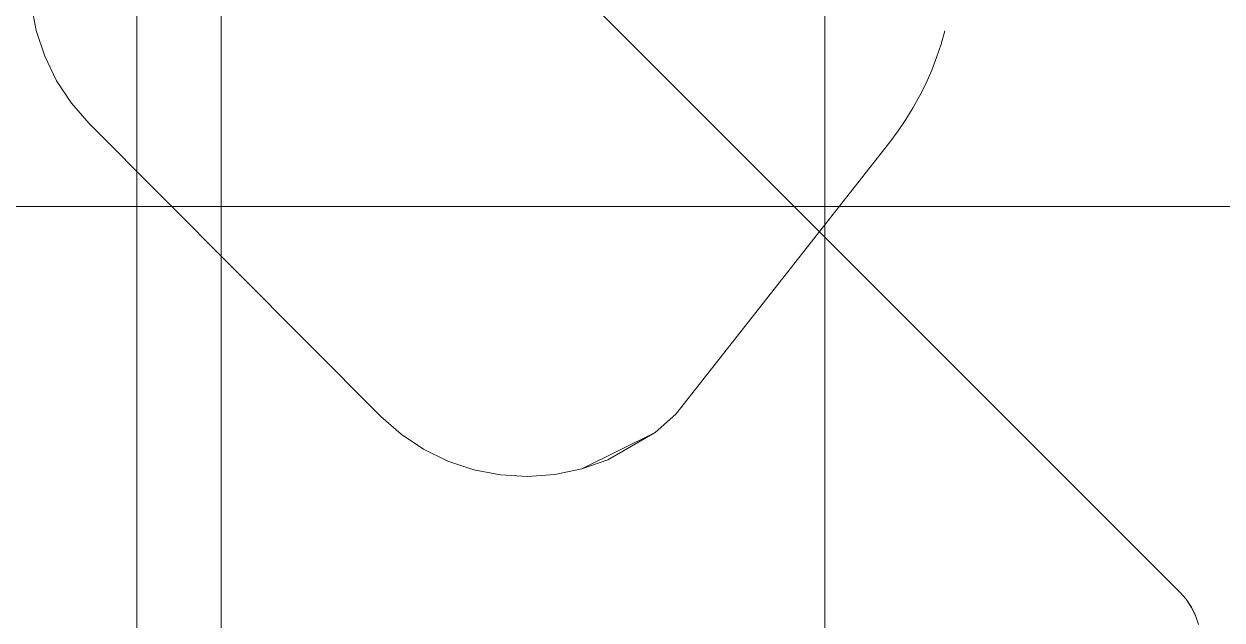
# Model space of a CAD drawing. Extents: x -566 to 72611, y -487 to 32334.
# Drawn here: x 78.48 to 100.26, y 155.48 to 166.32 of the extents above; entities that cross this region are included whole.
import ezdxf

# ---------------------------------------------------------------- set-up
doc = ezdxf.new("R2010")
doc.units = 0
doc.header["$LTSCALE"] = 0.5
doc.header["$MEASUREMENT"] = 0
doc.layers.add('ceilling', color=141, linetype='CONTINUOUS', lineweight=18)
doc.layers.add('floor', color=7, linetype='CONTINUOUS', lineweight=5, true_color=0xcfcfcf)
doc.layers.add('layout', color=7, linetype='CONTINUOUS', lineweight=5, true_color=0xcfcfcf)

msp = doc.modelspace()

# ---------------------------------------------------------------- hatches: boundary and pattern name
at = {"layer": 'floor'}
h = msp.add_hatch(dxfattribs=at)
h.set_pattern_fill('ANSI37', color=256, scale=100, angle=45)
h.set_pattern_definition([(90, (243.028, 267.632), (-12.5, 9e-16), []), (180, (243.028, 267.632), (-9e-16, -12.5), [])])
h.paths.add_polyline_path([(253.46925, 349.5), (154.11744, 349.5), (154.11744, 348.5), (101.14781, 348.5), (101.14781, 349.5), (0, 349.5), (0, 344.5), (36, 344.5, -0.33835703), (0, 308.66941), (0, 308.5), (0, 173.75), (253.46925, 173.75)])
h.paths.add_polyline_path([(36, 344.5), (0, 344.5), (0, 308.66941, 0.33835703)], flags=17)
h.paths.add_polyline_path([(253.46925, 173.75), (0, 173.75), (0, 173.74997), (0, 169.75), (253.46925, 169.75)])
h.paths.add_polyline_path([(253.46925, 169.75), (0, 169.75), (0, 149.21137), (36, 149.21137, -0.33835703), (0, 113.38078), (0, 113.21137), (0, 29.94998), (0, -5), (253.46925, -5)])
h.paths.add_polyline_path([(36, 149.21137), (0, 149.21137), (0, 113.38078, 0.33835703)], flags=17)
h.paths.add_polyline_path([(575.25, 169.75), (510, 169.75), (474.75, 169.75), (327.5, 169.75), (285.46925, 169.75), (285.46925, 165.75), (253.46925, 165.75), (253.46925, -5), (263.99725, -5), (263.99725, 95.99051), (287, 95.99051), (287, 97.5), (292, 97.5), (292, -5), (341.25, -5), (341.25, 13.02988), (341.25012, 15.02988), (346.24839, 15.02988, 0.36108524), (374.08728, 41.24999), (346.25012, 41.24999), (346.25012, 42.99999), (341.25, 42.99999), (341.25, 44.99999), (341.25, 97.5), (357.75, 97.5), (405.75, 97.5), (575.25, 97.5)])

# ---------------------------------------------------------------- linework, layer by layer
at = {"layer": 'ceilling'}
for p, q in [((82.06343, 169.75), (82.06343, -5)), ((0, 163), (575.25, 163)), ((0, 163), (575.25, 163))]:
    msp.add_line(p, q, dxfattribs=at)
at = {"layer": 'layout'}
for points in [[(77.75334, 177.72664, -69.73263), (99.48882, 155.98857, -69.72025), (99.49016, 155.98982, -69.73263)], [(78.6158, 166.68647, -80.51045), (78.6158, 166.68647, -80.51045), (78.70664, 166.20051, -80.51045), (78.6158, 166.68647, -79.38364)], [(78.70664, 166.20051, -79.38364), (78.70664, 166.20051, -79.38364), (78.6158, 166.68647, -79.38364), (78.70664, 166.20051, -80.51045)], [(78.70664, 166.20051, -80.51045), (78.70664, 166.20051, -80.51045), (78.86041, 165.7318, -80.51045), (78.70664, 166.20051, -79.38364)], [(78.86041, 165.7318, -79.38364), (78.86041, 165.7318, -79.38364), (78.70664, 166.20051, -79.38364), (78.86041, 165.7318, -80.51045)], [(95.14917, 165.95172, -79.38364), (95.14917, 165.95172, -79.38364), (95.14917, 165.95172, -80.51045), (95.21732, 166.1942, -79.38364)], [(95.21732, 166.1942, -80.51045), (95.21732, 166.1942, -80.51045), (95.21732, 166.1942, -79.38364), (95.14917, 165.95172, -80.51045)], [(95.06983, 165.71253, -79.38364), (95.06983, 165.71253, -79.38364), (95.06983, 165.71253, -80.51045), (95.14917, 165.95172, -79.38364)], [(95.14917, 165.95172, -80.51045), (95.14917, 165.95172, -80.51045), (95.14917, 165.95172, -79.38364), (95.06983, 165.71253, -80.51045)], [(78.86041, 165.7318, -80.51045), (78.86041, 165.7318, -80.51045), (79.0744, 165.28841, -80.51045), (78.86041, 165.7318, -79.38364)], [(79.0744, 165.28841, -79.38364), (79.0744, 165.28841, -79.38364), (78.86041, 165.7318, -79.38364), (79.0744, 165.28841, -80.51045)], [(94.97949, 165.47712, -79.38364), (94.97949, 165.47712, -79.38364), (94.97949, 165.47712, -80.51045), (95.06983, 165.71253, -79.38364)], [(95.06983, 165.71253, -80.51045), (95.06983, 165.71253, -80.51045), (95.06983, 165.71253, -79.38364), (94.97949, 165.47712, -80.51045)], [(79.0744, 165.28841, -80.51045), (79.0744, 165.28841, -80.51045), (79.34513, 164.878, -80.51045), (79.0744, 165.28841, -79.38364)], [(79.34513, 164.878, -79.38364), (79.34513, 164.878, -79.38364), (79.0744, 165.28841, -79.38364), (79.34513, 164.878, -80.51045)], [(94.97949, 165.47712, -80.51045), (94.97949, 165.47712, -80.51045), (94.97949, 165.47712, -79.38364), (94.87827, 165.24589, -80.51045)], [(94.97949, 165.47712, -79.38364), (94.97949, 165.47712, -79.38364), (94.87827, 165.24589, -80.51045), (94.87827, 165.24589, -79.38364)], [(94.76641, 165.01946, -79.38364), (94.76641, 165.01946, -79.38364), (94.76641, 165.01946, -80.51045), (94.87827, 165.24589, -79.38364)], [(94.87827, 165.24589, -80.51045), (94.87827, 165.24589, -80.51045), (94.87827, 165.24589, -79.38364), (94.76641, 165.01946, -80.51045)], [(79.34513, 164.878, -80.51045), (79.34513, 164.878, -80.51045), (79.66774, 164.50734, -80.51045), (79.34513, 164.878, -79.38364)], [(79.66774, 164.50734, -79.38364), (79.66774, 164.50734, -79.38364), (79.34513, 164.878, -79.38364), (79.66774, 164.50734, -80.51045)], [(94.64417, 164.79828, -79.38364), (94.64417, 164.79828, -79.38364), (94.64417, 164.79828, -80.51045), (94.76641, 165.01946, -79.38364)], [(94.76641, 165.01946, -80.51045), (94.76641, 165.01946, -80.51045), (94.76641, 165.01946, -79.38364), (94.64417, 164.79828, -80.51045)], [(94.51185, 164.5829, -79.38364), (94.51185, 164.5829, -79.38364), (94.51185, 164.5829, -80.51045), (94.64417, 164.79828, -79.38364)], [(94.64417, 164.79828, -80.51045), (94.64417, 164.79828, -80.51045), (94.64417, 164.79828, -79.38364), (94.51185, 164.5829, -80.51045)], [(79.66774, 164.50734, -80.51045), (79.66774, 164.50734, -80.51045), (84.96728, 159.18317, -80.51045), (79.66774, 164.50734, -79.38364)], [(84.96728, 159.18317, -79.38364), (84.96728, 159.18317, -79.38364), (79.66774, 164.50734, -79.38364), (84.96728, 159.18317, -80.51045)], [(94.36972, 164.37374, -79.38364), (94.36972, 164.37374, -79.38364), (94.36972, 164.37374, -80.51045), (94.51185, 164.5829, -79.38364)], [(94.51185, 164.5829, -80.51045), (94.51185, 164.5829, -80.51045), (94.51185, 164.5829, -79.38364), (94.36972, 164.37374, -80.51045)], [(94.21804, 164.17122, -79.38364), (94.21804, 164.17122, -79.38364), (94.21804, 164.17122, -80.51045), (94.36972, 164.37374, -79.38364)], [(94.36972, 164.37374, -80.51045), (94.36972, 164.37374, -80.51045), (94.36972, 164.37374, -79.38364), (94.21804, 164.17122, -80.51045)], [(90.33239, 159.22384, -79.38364), (90.33239, 159.22384, -79.38364), (90.33239, 159.22384, -80.51045), (94.21804, 164.17122, -79.38364)], [(94.21804, 164.17122, -80.51045), (94.21804, 164.17122, -80.51045), (94.21804, 164.17122, -79.38364), (90.33239, 159.22384, -80.51045)], [(84.96728, 159.18317, -80.51045), (84.96728, 159.18317, -80.51045), (85.33642, 158.85886, -80.51045), (84.96728, 159.18317, -79.38364)], [(85.33642, 158.85886, -79.38364), (85.33642, 158.85886, -79.38364), (84.96728, 159.18317, -79.38364), (85.33642, 158.85886, -80.51045)], [(89.95535, 158.89388, -79.38364), (89.95535, 158.89388, -79.38364), (89.95535, 158.89388, -80.51045), (90.33239, 159.22384, -79.38364)], [(90.33239, 159.22384, -80.51045), (90.33239, 159.22384, -80.51045), (90.33239, 159.22384, -79.38364), (89.95535, 158.89388, -80.51045)], [(85.33642, 158.85886, -80.51045), (85.33642, 158.85886, -80.51045), (85.74558, 158.58623, -80.51045), (85.33642, 158.85886, -79.38364)], [(85.74558, 158.58623, -79.38364), (85.74558, 158.58623, -79.38364), (85.33642, 158.85886, -79.38364), (85.74558, 158.58623, -80.51045)], [(89.95535, 158.89388, -80.51045), (89.95535, 158.89388, -80.51045), (89.09162, 158.39223, -79.38364), (88.61975, 158.22917, -80.51045)], [(85.74558, 158.58623, -80.51045), (85.74558, 158.58623, -80.51045), (86.18799, 158.37017, -80.51045), (85.74558, 158.58623, -79.38364)], [(86.18799, 158.37017, -79.38364), (86.18799, 158.37017, -79.38364), (85.74558, 158.58623, -79.38364), (86.18799, 158.37017, -80.51045)], [(86.18799, 158.37017, -80.51045), (86.18799, 158.37017, -80.51045), (86.65596, 158.21425, -80.51045), (86.18799, 158.37017, -79.38364)], [(86.65596, 158.21425, -79.38364), (86.65596, 158.21425, -79.38364), (86.18799, 158.37017, -79.38364), (86.65596, 158.21425, -80.51045)], [(88.61975, 158.22917, -79.38364), (88.61975, 158.22917, -79.38364), (88.61975, 158.22917, -80.51045), (89.09162, 158.39223, -79.38364)], [(86.65596, 158.21425, -80.51045), (86.65596, 158.21425, -80.51045), (87.14152, 158.12114, -80.51045), (86.65596, 158.21425, -79.38364)], [(87.14152, 158.12114, -79.38364), (87.14152, 158.12114, -79.38364), (86.65596, 158.21425, -79.38364), (87.14152, 158.12114, -80.51045)], [(87.14152, 158.12114, -80.51045), (87.14152, 158.12114, -80.51045), (87.63631, 158.09245, -80.51045), (87.14152, 158.12114, -79.38364)], [(87.63631, 158.09245, -79.38364), (87.63631, 158.09245, -79.38364), (87.14152, 158.12114, -79.38364), (87.63631, 158.09245, -80.51045)], [(87.63631, 158.09245, -79.38364), (87.63631, 158.09245, -79.38364), (87.63631, 158.09245, -80.51045), (88.13183, 158.12862, -79.38364)], [(88.13183, 158.12862, -80.51045), (88.13183, 158.12862, -80.51045), (88.13183, 158.12862, -79.38364), (87.63631, 158.09245, -80.51045)], [(88.13183, 158.12862, -79.38364), (88.13183, 158.12862, -79.38364), (88.13183, 158.12862, -80.51045), (88.61975, 158.22917, -79.38364)], [(88.61975, 158.22917, -80.51045), (88.61975, 158.22917, -80.51045), (88.61975, 158.22917, -79.38364), (88.13183, 158.12862, -80.51045)], [(99.60213, 155.85937, -69.72025), (99.49016, 155.98982, -69.73263), (99.48882, 155.98857, -69.72025)], [(99.49016, 155.98982, -69.73263), (99.60213, 155.85937, -69.72025), (99.60351, 155.86041, -69.73263)], [(99.69756, 155.71648, -69.72025), (99.60351, 155.86041, -69.73263), (99.60213, 155.85937, -69.72025)], [(99.60351, 155.86041, -69.73263), (99.69756, 155.71648, -69.72025), (99.69909, 155.71736, -69.73263)], [(99.77358, 155.56242, -69.72025), (99.69909, 155.71736, -69.73263), (99.69756, 155.71648, -69.72025)], [(99.77358, 155.56242, -69.72025), (99.82876, 155.39969, -69.72025), (99.83053, 155.40005, -69.73263)]]:
    msp.add_3dface(points, dxfattribs=at)

doc.saveas('drawing.dxf')
